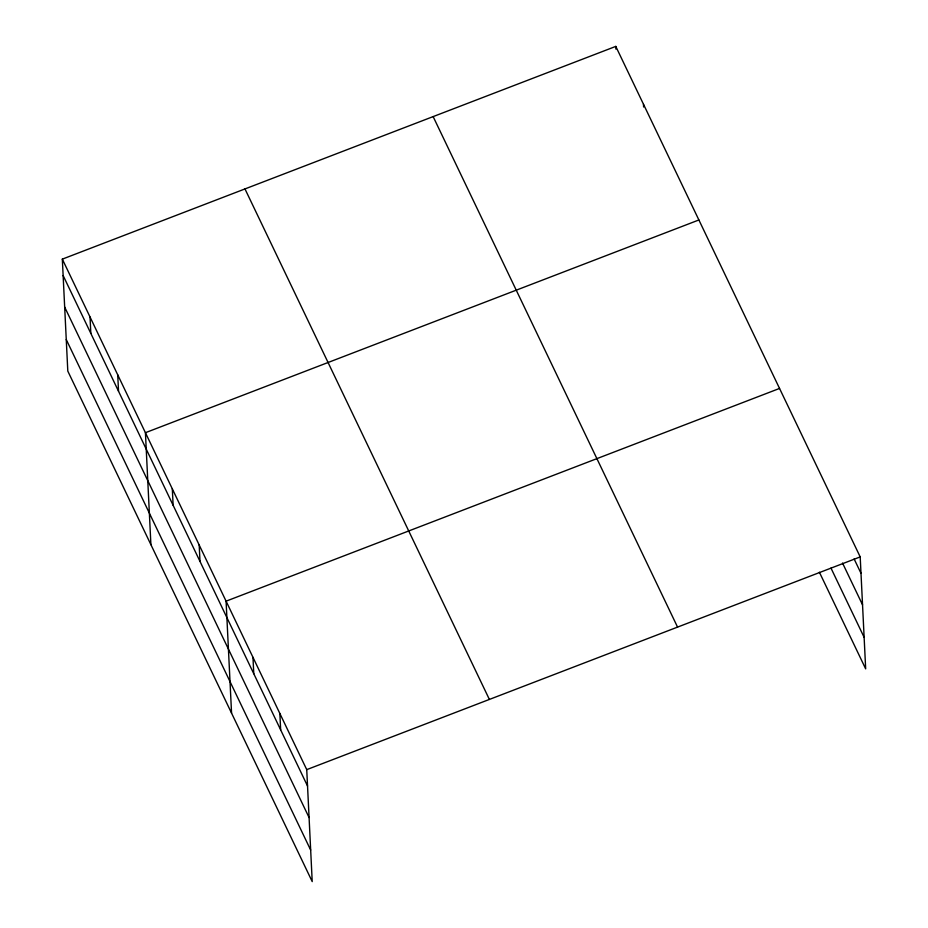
<?xml version="1.0" encoding="UTF-8"?>
<svg xmlns="http://www.w3.org/2000/svg" width="928" height="928" viewBox="0 0 928 928"><rect width="100%" height="100%" fill="white"/><g stroke="black" fill="none" stroke-linecap="round" stroke-linejoin="round"><path stroke-width="1.39" d="M62.327 259.132L306.739 769.637L312.214 881.6L67.802 371.096L62.327 259.132L615.786 46.4L860.198 556.904L865.673 668.868L819.401 572.228M698.888 219.971L145.429 432.703L150.904 544.666M779.543 388.438L226.084 601.17L231.559 713.133M306.739 769.637L860.198 556.904M854.12 558.934L860.998 573.295M842.531 563.041L862.541 604.836M830.989 568.11L864.13 637.327M433.144 116.603L677.556 627.096M244.969 188.929L489.381 699.434M63.127 275.535L307.539 786.028M64.67 307.075L309.082 817.568M66.259 339.567L310.671 850.06M643.487 104.261L643.614 106.987M615.786 46.4L615.914 49.138M279.862 713.481L280.662 729.872M252.973 657.326L253.773 673.716M199.195 545.014L199.996 561.417M172.318 488.859L173.118 505.261M117.728 374.842L118.529 391.245M90.028 316.993L90.828 333.384"/></g></svg>
